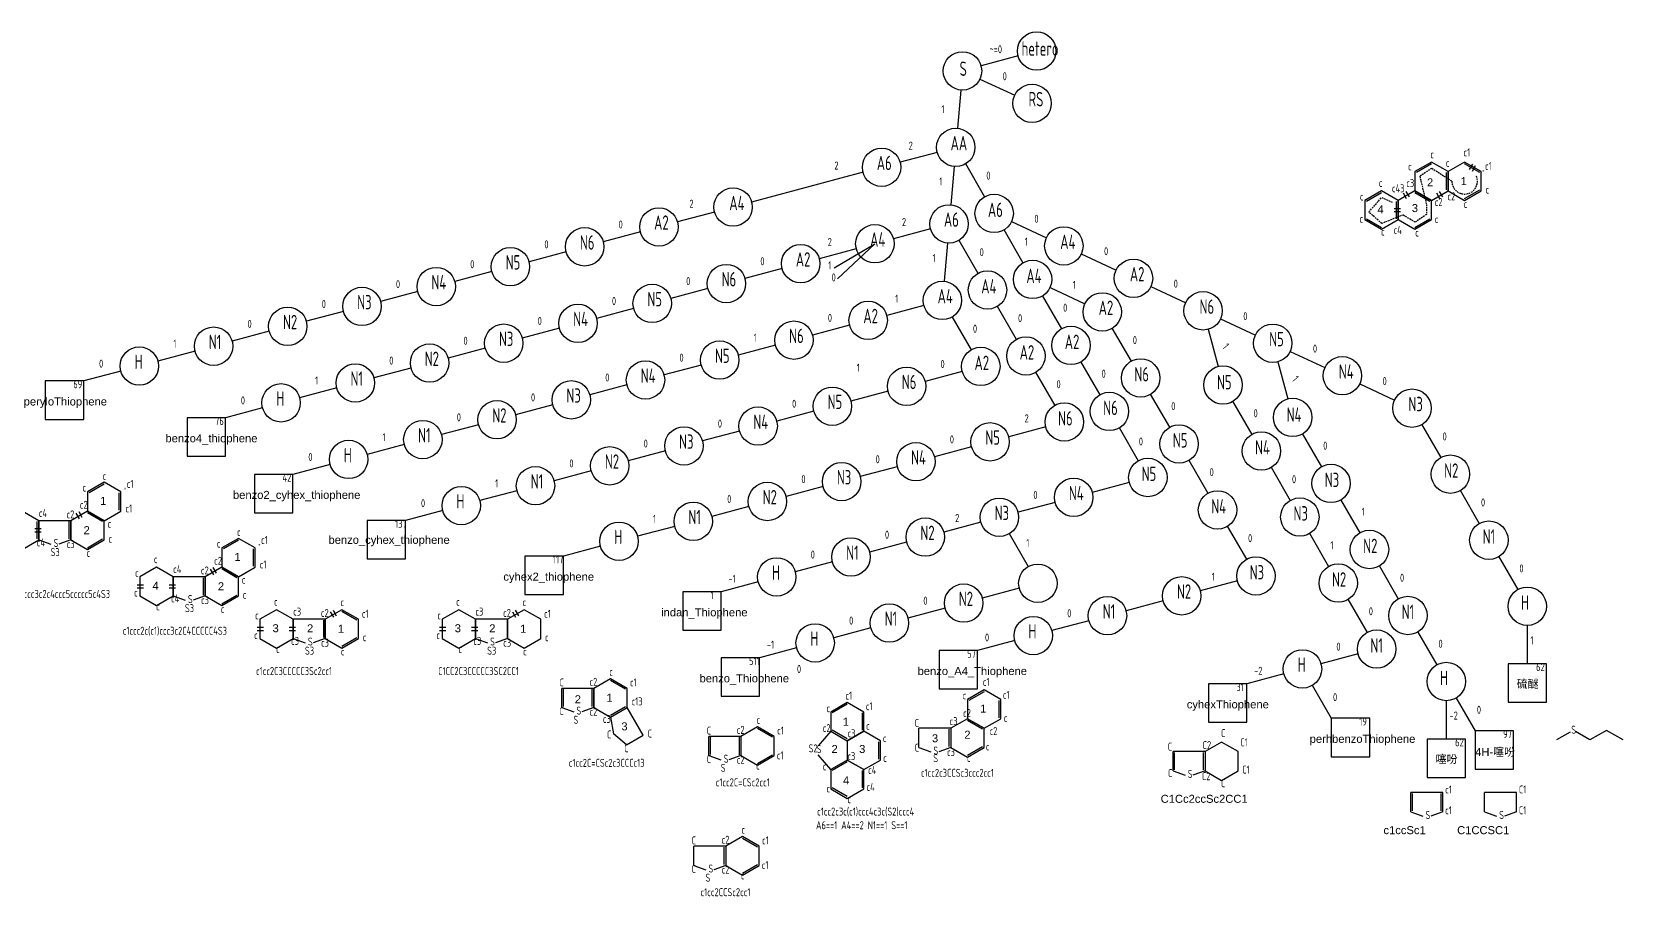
# Model space of a CAD drawing. Header units: millimetres. Extents: x 1948 to 8157, y -969 to 2597.
# Drawn here: x 2551.1 to 3048.2, y 612.3 to 882.4 of the extents above; entities that cross this region are included whole.
import ezdxf

# ---------------------------------------------------------------- set-up
doc = ezdxf.new("R2010")
doc.units = ezdxf.units.MM
doc.linetypes.add('ACAD_ISO07W100', pattern=[3, 0, -3])
doc.linetypes.add('DASHED2', pattern=[9.525, 6.35, -3.175])
for name, color, linetype in [('text', 7, 'ACAD_ISO07W100'), ('打断层', 30, 'Continuous'), ('解构', 10, 'DASHED2')]:
    doc.layers.add(name, color=color, linetype=linetype)
doc.styles.get("Standard").update_dxf_attribs({"font": 'arial.ttf'})
doc.styles.add('text', font='hzs.shx', dxfattribs={"width": 0.75, "bigfont": 'hztx.shx'})

msp = doc.modelspace()

# ---------------------------------------------------------------- linework, layer by layer
for p, q in [((2859.17, 874.83), (2847.58, 871.72)), ((2847.22, 867.63), (2858.1, 862.56)), ((2841.26, 864.19), (2840.22, 852.24)), ((2833.9, 844.71), (2822.31, 841.6)), ((2839.17, 840.28), (2838.13, 828.33)), ((2842.69, 841.22), (2848.69, 830.83)), ((2810.72, 838.49), (2775.94, 829.18)), ((2764.35, 826.07), (2752.76, 822.96)), ((2831.81, 820.8), (2820.22, 817.69)), ((2854.69, 820.59), (2860.69, 810.2)), ((2857.13, 823.09), (2868.01, 818.02)), ((2741.17, 819.86), (2729.58, 816.75)), ((2801.73, 808.66), (2814.42, 816.14)), ((2814.42, 816.14), (2802.71, 805.16)), ((2837.08, 816.37), (2836.03, 804.42)), ((2840.6, 817.31), (2846.6, 806.92)), ((2717.99, 813.65), (2706.4, 810.54)), ((2808.63, 814.58), (2797.03, 811.48)), ((2878.88, 812.95), (2889.76, 807.88)), ((2694.81, 807.44), (2683.21, 804.33)), ((2785.44, 808.37), (2773.85, 805.27)), ((2671.62, 801.22), (2660.03, 798.12)), ((2762.26, 802.16), (2750.67, 799.06)), ((2869.13, 802.47), (2880.01, 797.4)), ((2900.64, 802.81), (2911.51, 797.74)), ((2739.08, 795.95), (2727.49, 792.84)), ((2829.72, 796.89), (2818.12, 793.78)), ((2852.6, 796.68), (2858.6, 786.29)), ((2866.69, 799.96), (2872.69, 789.57)), ((2648.44, 795.01), (2636.85, 791.91)), ((2806.53, 790.68), (2794.94, 787.57)), ((2838.51, 793.4), (2844.51, 783.01)), ((2922.39, 792.67), (2933.26, 787.59)), ((2625.26, 788.8), (2613.67, 785.69)), ((2715.9, 789.74), (2704.31, 786.63)), ((2888.45, 789.82), (2894.45, 779.43)), ((2918.5, 789.41), (2921.61, 777.82)), ((2602.08, 782.59), (2590.49, 779.48)), ((2692.71, 783.53), (2681.12, 780.42)), ((2783.35, 784.46), (2771.76, 781.36)), ((2944.14, 782.52), (2955.01, 777.45)), ((2578.89, 776.38), (2567.3, 773.27)), ((2669.53, 777.31), (2657.94, 774.21)), ((2760.17, 778.25), (2748.58, 775.15)), ((2841.72, 776.26), (2830.12, 773.15)), ((2864.6, 776.05), (2870.6, 765.66)), ((2878.69, 779.34), (2884.69, 768.94)), ((2940.25, 779.26), (2943.36, 767.67)), ((2646.35, 771.1), (2634.76, 768)), ((2736.99, 772.04), (2725.4, 768.94)), ((2965.89, 772.38), (2976.77, 767.31)), ((2713.8, 765.83), (2702.21, 762.72)), ((2818.53, 770.05), (2806.94, 766.94)), ((2900.45, 769.19), (2906.45, 758.8)), ((2926.16, 766.98), (2932.16, 756.59)), ((2623.17, 764.89), (2611.58, 761.79)), ((2795.35, 763.84), (2783.76, 760.73)), ((2690.62, 759.62), (2679.03, 756.51)), ((2772.17, 757.63), (2760.58, 754.52)), ((2867.81, 758.91), (2856.22, 755.81)), ((2890.69, 758.71), (2896.69, 748.32)), ((2947.91, 756.84), (2953.91, 746.45)), ((2985.2, 759.73), (2991.2, 749.34)), ((2667.44, 753.41), (2655.85, 750.3)), ((2748.99, 751.41), (2737.4, 748.31)), ((2844.63, 752.7), (2833.03, 749.6)), ((2644.26, 747.19), (2632.67, 744.09)), ((2644.26, 747.19), (2632.67, 744.09)), ((2821.44, 746.49), (2809.85, 743.38)), ((2912.45, 748.56), (2918.45, 738.17)), ((2938.16, 746.35), (2944.16, 735.96)), ((2725.8, 745.2), (2714.21, 742.1)), ((2893.9, 741.57), (2882.31, 738.46)), ((2702.62, 738.99), (2691.03, 735.88)), ((2798.26, 740.28), (2786.67, 737.17)), ((2959.91, 736.21), (2965.91, 725.82)), ((2997.2, 739.11), (3003.2, 728.71)), ((2679.44, 732.78), (2667.85, 729.67)), ((2679.44, 732.78), (2667.85, 729.67)), ((2775.08, 734.07), (2763.49, 730.96)), ((2870.72, 735.35), (2859.13, 732.25)), ((2563.31, 729.61), (2553.31, 729.61)), ((2751.9, 727.85), (2740.31, 724.75)), ((2847.53, 729.14), (2835.94, 726.04)), ((2924.45, 727.94), (2930.45, 717.54)), ((2950.16, 725.72), (2956.16, 715.33)), ((2553.31, 723.61), (2557.07, 722.24)), ((2563.31, 723.61), (2559.55, 722.24)), ((2728.71, 721.64), (2717.12, 718.54)), ((2728.71, 721.64), (2717.12, 718.54)), ((2824.35, 722.93), (2812.76, 719.83)), ((2856.33, 725.66), (2862.33, 715.26)), ((2801.17, 716.72), (2789.58, 713.61)), ((3009.2, 718.48), (3015.2, 708.09)), ((2605.26, 712.09), (2595.26, 712.09)), ((2927.65, 710.8), (2916.06, 707.69)), ((2927.65, 710.8), (2916.06, 707.69)), ((2971.91, 715.58), (2977.91, 705.19)), ((2595.26, 706.09), (2599.02, 704.73)), ((2605.26, 706.09), (2601.5, 704.73)), ((2777.99, 710.51), (2766.4, 707.4)), ((2777.99, 710.51), (2766.4, 707.4)), ((2859.53, 708.51), (2847.94, 705.41)), ((2859.53, 708.51), (2847.94, 705.41)), ((2836.35, 702.3), (2824.76, 699.2)), ((2904.47, 704.58), (2892.88, 701.48)), ((2962.16, 705.1), (2968.16, 694.7)), ((2642.76, 698.81), (2632.76, 698.81)), ((2699.66, 698.81), (2689.66, 698.81)), ((2813.17, 696.09), (2801.58, 692.99)), ((2881.29, 698.37), (2869.7, 695.27)), ((3018.2, 696.89), (3018.2, 684.89)), ((2632.76, 692.81), (2636.52, 691.44)), ((2642.76, 692.81), (2639, 691.44)), ((2689.66, 692.81), (2693.42, 691.44)), ((2699.66, 692.81), (2695.9, 691.44)), ((2858.1, 692.16), (2846.51, 689.05)), ((2858.1, 692.16), (2846.51, 689.05)), ((2983.91, 694.95), (2989.91, 684.56)), ((2789.99, 689.88), (2778.4, 686.77)), ((2789.99, 689.88), (2778.4, 686.77)), ((2965.36, 687.96), (2953.77, 684.85)), ((2942.18, 681.74), (2930.59, 678.64)), ((2942.18, 681.74), (2930.59, 678.64)), ((2726.62, 677.23), (2716.62, 677.23)), ((2950.98, 678.26), (2956.98, 667.86)), ((2716.62, 671.23), (2720.38, 669.87)), ((2726.62, 671.23), (2722.86, 669.87)), ((2742.01, 662.57), (2737.01, 671.23)), ((2992.91, 673.37), (2992.91, 661.37)), ((2995.91, 674.33), (3001.91, 663.93)), ((2731.81, 668.23), (2732.74, 662.99)), ((2736.81, 659.57), (2732.74, 662.99)), ((2736.81, 659.57), (2742.01, 662.57)), ((2772.61, 662.2), (2762.61, 662.2)), ((2838.13, 664.74), (2828.13, 664.74)), ((3031.59, 663.53), (3027.37, 661.09)), ((3037.76, 661.09), (3033.23, 663.71)), ((3042.96, 664.09), (3037.76, 661.09)), ((3048.15, 661.09), (3042.96, 664.09)), ((2762.61, 656.2), (2766.36, 654.84)), ((2772.61, 656.2), (2768.85, 654.84)), ((2828.13, 658.74), (2831.89, 657.37)), ((2838.13, 658.74), (2834.37, 657.37)), ((2917.55, 657.45), (2907.55, 657.45)), ((2907.55, 651.45), (2911.31, 650.08)), ((2917.55, 651.45), (2913.79, 650.08)), ((2991.82, 644.63), (2981.82, 644.63)), ((3014.83, 644.63), (3004.83, 644.63)), ((2981.82, 638.63), (2985.58, 637.26)), ((2991.82, 638.63), (2988.06, 637.26)), ((3004.83, 638.63), (3008.59, 637.26)), ((3014.83, 638.63), (3011.07, 637.26))]:
    msp.add_line(p, q)
at = {"color": 1}
for p, q in [((2800.62, 663.82), (2796.76, 659.22)), ((2800.62, 651.82), (2796.76, 656.41))]:
    msp.add_line(p, q, dxfattribs=at)
at = {"color": 2}
for p, q in [((2767.87, 627.88), (2757.87, 627.88)), ((2757.87, 621.88), (2761.63, 620.52)), ((2767.87, 621.88), (2764.11, 620.52))]:
    msp.add_line(p, q, dxfattribs=at)
for points in [[(2983.05, 838.69), (2983.05, 832.69), (2988.24, 829.69), (2993.44, 832.69), (2993.44, 838.69), (2988.24, 841.69)], [(2993.44, 838.69), (2993.44, 832.69), (2998.63, 829.69), (3003.83, 832.69), (3003.83, 838.69), (2998.63, 841.69)], [(2967.46, 829.69), (2967.46, 823.69), (2972.65, 820.69), (2977.85, 823.69), (2977.85, 829.69), (2972.65, 832.69)], [(2977.85, 829.69), (2977.85, 823.69), (2983.05, 820.69), (2988.24, 823.69), (2988.24, 829.69), (2983.05, 832.69)], [(2555.3, 773.27), (2555.3, 761.27), (2567.3, 761.27), (2567.3, 773.27)], [(2599.58, 761.79), (2599.58, 749.79), (2611.58, 749.79), (2611.58, 761.79)], [(2568.51, 738.61), (2568.51, 732.61), (2573.7, 729.61), (2578.9, 732.61), (2578.9, 738.61), (2573.7, 741.61)], [(2620.67, 744.09), (2620.67, 732.09), (2632.67, 732.09), (2632.67, 744.09)], [(2542.92, 729.61), (2542.92, 723.61), (2548.11, 720.61), (2553.31, 723.61), (2553.31, 729.61), (2548.11, 732.61)], [(2563.31, 729.61), (2563.31, 723.61), (2568.51, 720.61), (2573.7, 723.61), (2573.7, 729.61), (2568.51, 732.61)], [(2655.85, 729.67), (2655.85, 717.67), (2667.85, 717.67), (2667.85, 729.67)], [(2610.46, 721.09), (2610.46, 715.09), (2615.65, 712.09), (2620.85, 715.09), (2620.85, 721.09), (2615.65, 724.09)], [(2705.12, 718.54), (2705.12, 706.54), (2717.12, 706.54), (2717.12, 718.54)], [(2584.87, 712.09), (2584.87, 706.09), (2590.06, 703.09), (2595.26, 706.09), (2595.26, 712.09), (2590.06, 715.09)], [(2605.26, 712.09), (2605.26, 706.09), (2610.46, 703.09), (2615.65, 706.09), (2615.65, 712.09), (2610.46, 715.09)], [(2754.4, 707.4), (2754.4, 695.4), (2766.4, 695.4), (2766.4, 707.4)], [(2622.37, 698.81), (2622.37, 692.81), (2627.56, 689.81), (2632.76, 692.81), (2632.76, 698.81), (2627.56, 701.81)], [(2642.76, 698.81), (2642.76, 692.81), (2647.96, 689.81), (2653.15, 692.81), (2653.15, 698.81), (2647.96, 701.81)], [(2679.27, 698.81), (2679.27, 692.81), (2684.46, 689.81), (2689.66, 692.81), (2689.66, 698.81), (2684.46, 701.81)], [(2699.66, 698.81), (2699.66, 692.81), (2704.86, 689.81), (2710.05, 692.81), (2710.05, 698.81), (2704.86, 701.81)], [(2766.4, 686.77), (2766.4, 674.77), (2778.4, 674.77), (2778.4, 686.77)], [(2834.51, 689.05), (2834.51, 677.05), (2846.51, 677.05), (2846.51, 689.05)], [(3012.2, 684.89), (3012.2, 672.89), (3024.2, 672.89), (3024.2, 684.89)], [(2726.62, 677.23), (2726.62, 671.23), (2731.81, 668.23), (2737.01, 671.23), (2737.01, 677.23), (2731.81, 680.23)], [(2843.32, 673.74), (2843.32, 667.74), (2848.52, 664.74), (2853.72, 667.74), (2853.72, 673.74), (2848.52, 676.74)], [(2918.59, 678.64), (2918.59, 666.64), (2930.59, 666.64), (2930.59, 678.64)], [(2838.13, 664.74), (2838.13, 658.74), (2843.32, 655.74), (2848.52, 658.74), (2848.52, 664.74), (2843.32, 667.74)], [(2956.98, 667.86), (2956.98, 655.86), (2968.98, 655.86), (2968.98, 667.86)], [(2772.61, 662.2), (2772.61, 656.2), (2777.8, 653.2), (2783, 656.2), (2783, 662.2), (2777.8, 665.2)], [(2986.91, 661.37), (2986.91, 649.37), (2998.91, 649.37), (2998.91, 661.37)], [(3001.91, 663.93), (3001.91, 651.93), (3013.91, 651.93), (3013.91, 663.93)], [(2917.55, 657.45), (2917.55, 651.45), (2922.74, 648.45), (2927.94, 651.45), (2927.94, 657.45), (2922.74, 660.45)]]:
    msp.add_lwpolyline(points, close=True)
for points in [[(2988.24, 841.11), (2983.55, 838.4)], [(3003.33, 838.4), (2998.63, 841.11)], [(2992.94, 832.97), (2992.94, 838.4)], [(2972.65, 832.11), (2967.96, 829.4)], [(2987.74, 829.4), (2983.05, 832.11)], [(2998.63, 830.26), (3003.33, 832.97)], [(2977.35, 823.97), (2977.35, 829.4)], [(2967.96, 823.97), (2972.65, 821.26)], [(2983.05, 821.26), (2987.74, 823.97)], [(2573.7, 741.03), (2569.01, 738.32)], [(2578.4, 732.9), (2578.4, 738.32)], [(2573.2, 729.32), (2568.51, 732.03)], [(2552.81, 723.9), (2552.81, 729.32)], [(2553.31, 729.61), (2553.31, 723.61)], [(2562.81, 723.9), (2562.81, 729.32)], [(2563.31, 723.61), (2563.31, 729.61)], [(2568.51, 721.18), (2573.2, 723.9)], [(2615.65, 723.52), (2610.96, 720.81)], [(2620.35, 715.38), (2620.35, 720.81)], [(2595.26, 712.09), (2595.26, 706.09)], [(2604.76, 706.38), (2604.76, 711.81)], [(2605.26, 706.09), (2605.26, 712.09)], [(2615.15, 711.81), (2610.46, 714.52)], [(2610.46, 703.67), (2615.15, 706.38)], [(2652.65, 698.52), (2647.96, 701.24)], [(2632.76, 698.81), (2632.76, 692.81)], [(2642.26, 693.1), (2642.26, 698.52)], [(2642.76, 692.81), (2642.76, 698.81)], [(2689.66, 698.81), (2689.66, 692.81)], [(2699.66, 692.81), (2699.66, 698.81)], [(2647.96, 690.39), (2652.65, 693.1)], [(2716.62, 671.28), (2716.62, 677.23)], [(2717.12, 671.52), (2717.12, 676.95)], [(2726.12, 671.52), (2726.12, 676.95)], [(2726.62, 671.23), (2726.62, 677.23)], [(2736.51, 676.95), (2731.81, 679.66)], [(2737.01, 671.28), (2737.01, 677.23)], [(2848.52, 676.16), (2843.82, 673.45)], [(2731.81, 668.81), (2736.51, 671.52)], [(2853.22, 668.02), (2853.22, 673.45)], [(2848.02, 664.45), (2843.32, 667.16)], [(2762.61, 656.25), (2762.61, 662.2)], [(2763.11, 656.53), (2763.11, 661.96)], [(2772.11, 656.49), (2772.11, 661.92)], [(2782.5, 661.92), (2777.8, 664.63)], [(2828.13, 658.78), (2828.13, 664.74)], [(2837.63, 659.02), (2837.63, 664.45)], [(2777.8, 653.78), (2782.5, 656.49)], [(2843.32, 656.31), (2848.02, 659.02)], [(2907.55, 651.49), (2907.55, 657.45)], [(2908.05, 651.74), (2908.05, 657.16)], [(2917.05, 651.74), (2917.05, 657.16)], [(2981.82, 638.67), (2981.82, 644.63)], [(2982.32, 638.92), (2982.32, 644.34)], [(2991.32, 638.92), (2991.32, 644.34)], [(2991.82, 638.67), (2991.82, 644.63)], [(3004.83, 638.67), (3004.83, 644.63)], [(3014.83, 638.67), (3014.83, 644.63)]]:
    msp.add_lwpolyline(points)
at = {"color": 1}
for points in [[(2800.62, 669.82), (2800.62, 663.82), (2805.82, 660.82), (2811.01, 663.82), (2811.01, 669.82), (2805.82, 672.82)], [(2805.82, 660.82), (2805.82, 654.82), (2811.01, 651.82), (2816.21, 654.82), (2816.21, 660.82), (2811.01, 663.82)], [(2800.62, 651.82), (2800.62, 645.82), (2805.82, 642.82), (2811.01, 645.82), (2811.01, 651.82), (2805.82, 654.82)]]:
    msp.add_lwpolyline(points, close=True, dxfattribs=at)
for points in [[(2805.82, 672.24), (2801.12, 669.53)], [(2810.51, 664.11), (2810.51, 669.53)], [(2805.82, 661.4), (2801.12, 664.11)], [(2815.71, 655.11), (2815.71, 660.53)], [(2805.82, 654.24), (2801.12, 651.53)], [(2810.51, 646.11), (2810.51, 651.53)], [(2805.82, 643.4), (2801.12, 646.11)]]:
    msp.add_lwpolyline(points, dxfattribs=at)
at = {"color": 2}
for points in [[(2757.87, 621.93), (2757.87, 627.88)], [(2767.37, 622.17), (2767.37, 627.6)], [(2777.76, 627.6), (2773.06, 630.31)], [(2773.06, 619.46), (2777.76, 622.17)]]:
    msp.add_lwpolyline(points, dxfattribs=at)
msp.add_lwpolyline([(2767.87, 627.88), (2767.87, 621.88), (2773.06, 618.88), (2778.26, 621.88), (2778.26, 627.88), (2773.06, 630.88)], close=True, dxfattribs=at)
for centre in [(2864.97, 876.38), (2841.79, 870.17), (2863.54, 860.02), (2839.69, 846.26), (2816.51, 840.05), (2770.15, 827.62), (2851.69, 825.63), (2746.97, 821.41), (2837.6, 822.35), (2723.78, 815.2), (2814.42, 816.14), (2873.45, 815.49), (2791.24, 809.93), (2700.6, 808.99), (2863.69, 805), (2895.2, 805.34), (2677.42, 802.78), (2768.06, 803.71), (2849.6, 801.72), (2654.24, 796.56), (2744.87, 797.5), (2835.51, 798.44), (2835.51, 798.44), (2885.45, 794.86), (2916.95, 795.2), (2631.05, 790.35), (2721.69, 791.29), (2812.33, 792.23), (2698.51, 785.08), (2789.15, 786.02), (2875.69, 784.37), (2938.7, 785.06), (2607.87, 784.14), (2765.96, 779.81), (2861.6, 781.09), (2584.69, 777.93), (2675.33, 778.87), (2847.51, 777.81), (2960.45, 774.92), (2652.15, 772.66), (2742.78, 773.59), (2824.33, 771.6), (2897.45, 774.23), (2923.16, 772.02), (2628.96, 766.44), (2719.6, 767.38), (2801.15, 765.39), (2982.2, 764.77), (2696.42, 761.17), (2873.6, 760.47), (2887.69, 763.75), (2944.91, 761.88), (2673.24, 754.96), (2777.96, 759.18), (2754.78, 752.97), (2850.42, 754.25), (2909.45, 753.6), (2935.16, 751.39), (2650.05, 748.75), (2731.6, 746.75), (2827.24, 748.04), (2708.42, 740.54), (2804.06, 741.83), (2899.69, 743.12), (2956.91, 741.25), (2994.2, 744.15), (2780.87, 735.62), (2876.51, 736.91), (2685.24, 734.33), (2853.33, 730.7), (2921.45, 732.98), (2947.16, 730.76), (2757.69, 729.41), (2734.51, 723.2), (2830.15, 724.48), (2968.91, 720.62), (3006.2, 723.52), (2806.97, 718.27), (2783.78, 712.06), (2865.33, 710.07), (2933.45, 712.35), (2959.16, 710.14), (2910.26, 706.14), (2842.15, 703.86), (2887.08, 699.93), (2980.91, 699.99), (3018.2, 702.89), (2818.97, 697.64), (2795.78, 691.43), (2863.9, 693.71), (2971.16, 689.51), (2947.98, 683.3), (2992.91, 679.37)]:
    msp.add_circle(centre, 6)
at = {"layer": '打断层'}
for p, q in [((3000.2, 839.34), (3001.2, 841.07)), ((3001.06, 838.84), (3002.06, 840.57)), ((2979.41, 832.03), (2980.41, 830.3)), ((2980.28, 832.53), (2981.28, 830.8)), ((2989.8, 832.03), (2990.8, 830.3)), ((2990.67, 832.53), (2991.67, 830.8)), ((2976.6, 827.21), (2978.6, 827.21)), ((2976.6, 826.21), (2978.6, 826.21)), ((2564.87, 731.95), (2565.87, 730.22)), ((2565.74, 732.45), (2566.74, 730.72)), ((2552.06, 727.13), (2554.06, 727.13)), ((2552.06, 726.13), (2554.06, 726.13)), ((2606.82, 714.44), (2607.82, 712.71)), ((2607.69, 714.94), (2608.69, 713.21)), ((2584.01, 709.62), (2586.01, 709.62)), ((2584.01, 708.62), (2586.01, 708.62)), ((2594.01, 709.62), (2596.01, 709.62)), ((2594.01, 708.62), (2596.01, 708.62)), ((2644.32, 701.16), (2645.32, 699.43)), ((2645.19, 701.66), (2646.19, 699.93)), ((2701.22, 701.16), (2702.22, 699.43)), ((2702.09, 701.66), (2703.09, 699.93)), ((2621.51, 696.34), (2623.51, 696.34)), ((2631.51, 696.34), (2633.51, 696.34)), ((2678.41, 696.34), (2680.41, 696.34)), ((2688.41, 696.34), (2690.41, 696.34)), ((2621.51, 695.34), (2623.51, 695.34)), ((2631.51, 695.34), (2633.51, 695.34)), ((2678.41, 695.34), (2680.41, 695.34)), ((2688.41, 695.34), (2690.41, 695.34))]:
    msp.add_line(p, q, dxfattribs=at)
at = {"layer": '解构', "ltscale": 0.08}
for p, q in [((2988.3, 839.7), (2984.61, 837.25)), ((2984.61, 837.25), (2985.68, 832.8)), ((2994.63, 835.69), (2988.3, 839.7)), ((2968.71, 826.09), (2972.73, 830.61)), ((2972.73, 830.61), (2976.07, 829.16)), ((2985.68, 832.8), (2986.7, 828.46)), ((2972.76, 822.49), (2968.71, 826.09)), ((2979.39, 825.13), (2972.76, 822.49)), ((2983.2, 822.88), (2979.39, 825.13)), ((2986.7, 825.33), (2983.2, 822.88)), ((2986.7, 828.46), (2986.7, 825.33))]:
    msp.add_line(p, q, dxfattribs=at)
msp.add_arc((2998.63, 835.69), 4, 180, 27.4939, dxfattribs=at)

# ---------------------------------------------------------------- texts
at = {"color": 1}
for s, p in [('1', (2847.31, 669.64)), ('1', (2804.38, 665.55)), ('3', (2832.24, 660.37)), ('2', (2842.37, 661.49)), ('2', (2800.88, 657.03)), ('3', (2809.51, 657.03)), ('4', (2804.46, 647.22))]:
    msp.add_text(s, height=2.5, dxfattribs=at).set_placement(p)
at = {"color": 1, "style": 'text', "width": 0.75}
msp.add_text('S', height=2.5, rotation=360, dxfattribs=at).set_placement((2796.24, 657))
at = {"layer": 'text', "style": 'text', "width": 0.75}
for s, height, p in [('~=0', 2.5, (2850.24, 875.68)), ('hetero', 4.5, (2860.23, 874.89)), ('S', 4.5, (2840.89, 868.6)), ('0', 2.5, (2854.34, 867.24)), ('RS', 4.5, (2862.42, 859.07)), ('1', 2.5, (2835.21, 856.94)), ('2', 2.5, (2824.96, 845.56)), ('AA', 4.5, (2838.08, 845.36)), ('c1', 2.5, (2998.28, 843.47)), ('2', 2.5, (2801.78, 839.35)), ('A6', 4.5, (2815.02, 839.14)), ('c', 2.5, (2980.98, 839.04)), ('c', 2.5, (2987.93, 842.85)), ('c', 2.5, (2992.77, 840.17)), ('c1', 2.5, (3005, 839.17)), ('1', 2.5, (2834.54, 834.36)), ('0', 2.5, (2849.23, 836.18)), ('c', 2.5, (2971.83, 833.92)), ('c3', 2.5, (2980.41, 833.88)), ('A4', 4.5, (2768.96, 826.64)), ('c', 2.5, (2965.93, 829.66)), ('c43', 2.5, (2975.92, 832.23)), ('c2', 2.5, (2989.3, 827.94)), ('c2', 2.5, (2993.29, 829.72)), ('c', 2.5, (3005.16, 831.82)), ('2', 2.5, (2756.5, 827.42)), ('A6', 4.5, (2835.99, 821.45)), ('A6', 4.5, (2849.74, 824.51)), ('0', 2.5, (2864.25, 822.71)), ('c', 2.5, (2998.33, 827.36)), ('0', 2.5, (2734.38, 820.92)), ('A2', 4.5, (2745.47, 820.51)), ('2', 2.5, (2822.87, 821.66)), ('c', 2.5, (2965.8, 822.72)), ('c', 2.5, (2972.52, 818.7)), ('c4', 2.5, (2976.44, 819.2)), ('c', 2.5, (2983.2, 818.39)), ('c', 2.5, (2989.3, 822.59)), ('0', 2.5, (2711.2, 814.71)), ('N6', 4.5, (2722.29, 814.3)), ('2', 2.5, (2799.69, 815.44)), ('A4', 4.5, (2812.93, 815.23)), ('1', 2.5, (2861.23, 815.55)), ('A4', 4.5, (2872.33, 814.53)), ('0', 2.5, (2688.02, 808.5)), ('N5', 4.5, (2699.11, 808.09)), ('0', 2.5, (2778.65, 809.43)), ('A2', 4.5, (2789.74, 809.02)), ('1', 2.5, (2799.86, 808.16)), ('1', 2.5, (2832.45, 810.45)), ('0', 2.5, (2847.14, 812.27)), ('0', 2.5, (2886, 812.56)), ('N4', 4.5, (2675.92, 801.87)), ('0', 2.5, (2755.47, 803.22)), ('N6', 4.5, (2766.56, 802.81)), ('0', 2.5, (2800.91, 804.38)), ('A4', 4.5, (2861.74, 803.88)), ('A2', 4.5, (2894.08, 804.39)), ('0', 2.5, (2664.83, 802.28)), ('N5', 4.5, (2743.38, 796.6)), ('1', 2.5, (2820.78, 797.75)), ('A4', 4.5, (2834.02, 797.54)), ('A4', 4.5, (2847.65, 800.6)), ('1', 2.5, (2876.25, 802.08)), ('0', 2.5, (2907.75, 802.42)), ('0', 2.5, (2641.65, 796.07)), ('N3', 4.5, (2652.74, 795.66)), ('0', 2.5, (2732.29, 797.01)), ('A2', 4.5, (2810.83, 791.33)), ('0', 2.5, (2873.23, 794.92)), ('A2', 4.5, (2884.33, 793.9)), ('N6', 4.5, (2915.84, 794.25)), ('0', 2.5, (2618.47, 789.86)), ('N2', 4.5, (2629.56, 789.45)), ('0', 2.5, (2709.11, 790.8)), ('N4', 4.5, (2720.2, 790.39)), ('0', 2.5, (2799.74, 791.74)), ('0', 2.5, (2845.05, 788.36)), ('0', 2.5, (2859.14, 791.64)), ('0', 2.5, (2929.5, 792.28)), ('1', 2.5, (2595.29, 783.65)), ('N1', 4.5, (2606.38, 783.24)), ('0', 2.5, (2685.92, 784.59)), ('N3', 4.5, (2697.01, 784.18)), ('1', 2.5, (2776.56, 785.53)), ('N6', 4.5, (2787.65, 785.11)), ('A2', 4.5, (2873.74, 783.25)), ('0', 2.5, (2894.98, 784.78)), ('N5', 4.5, (2937.59, 784.1)), ('H', 4.5, (2583.19, 777.03)), ('0', 2.5, (2662.74, 778.38)), ('N2', 4.5, (2673.83, 777.96)), ('0', 2.5, (2753.38, 779.31)), ('N5', 4.5, (2764.47, 778.9)), ('A2', 4.5, (2845.55, 776.69)), ('A2', 4.5, (2859.65, 779.97)), ('0', 2.5, (2951.25, 782.14)), ('0', 2.5, (2572.1, 777.44)), ('N1', 4.5, (2650.65, 771.75)), ('0', 2.5, (2730.2, 773.1)), ('N4', 4.5, (2741.29, 772.69)), ('1', 2.5, (2808.74, 776.15)), ('0', 2.5, (2834.92, 777.32)), ('0', 2.5, (2885.23, 774.3)), ('N6', 4.5, (2895.49, 773.11)), ('N4', 4.5, (2959.34, 773.96)), ('69', 2.5, (2564.06, 771)), ('1', 2.5, (2639.56, 772.16)), ('N3', 4.5, (2718.1, 766.48)), ('N6', 4.5, (2822.83, 770.7)), ('0', 2.5, (2871.14, 771.02)), ('N5', 4.5, (2921.28, 770.64)), ('0', 2.5, (2973, 771.99)), ('0', 2.5, (2616.38, 765.95)), ('H', 4.5, (2627.47, 765.54)), ('0', 2.5, (2707.01, 766.89)), ('0', 2.5, (2788.56, 764.9)), ('N5', 4.5, (2799.65, 764.49)), ('N6', 4.5, (2885.74, 762.62)), ('0', 2.5, (2906.98, 764.15)), ('N3', 4.5, (2981.09, 763.82)), ('76', 2.5, (2608.33, 759.52)), ('0', 2.5, (2683.83, 760.68)), ('N2', 4.5, (2694.92, 760.27)), ('0', 2.5, (2765.38, 758.69)), ('N4', 4.5, (2776.47, 758.28)), ('2', 2.5, (2861.19, 760.34)), ('N6', 4.5, (2871.65, 759.34)), ('0', 2.5, (2932.7, 761.94)), ('N4', 4.5, (2943.03, 760.5)), ('1', 2.5, (2660.65, 754.47)), ('N1', 4.5, (2671.74, 754.06)), ('N3', 4.5, (2753.29, 752.06)), ('0', 2.5, (2837.83, 753.76)), ('N5', 4.5, (2848.93, 753.35)), ('0', 2.5, (2896.86, 753.11)), ('N5', 4.5, (2907.49, 752.48)), ('0', 2.5, (2991.74, 754.69)), ('0', 2.5, (2637.47, 748.26)), ('H', 4.5, (2648.56, 747.84)), ('0', 2.5, (2742.2, 752.47)), ('N4', 4.5, (2825.74, 747.14)), ('N4', 4.5, (2933.2, 750.27)), ('0', 2.5, (2954.45, 751.8)), ('0', 2.5, (2719.01, 746.26)), ('N2', 4.5, (2730.1, 745.85)), ('0', 2.5, (2814.65, 747.55)), ('N5', 4.5, (2897.74, 742)), ('0', 2.5, (2918.98, 743.53)), ('N2', 4.5, (2992.25, 743.02)), ('c', 2.5, (2573.22, 742.33)), ('c1', 2.5, (2580.76, 739.85)), ('42', 2.5, (2629.42, 741.82)), ('1', 2.5, (2695.83, 740.05)), ('N1', 4.5, (2706.92, 739.64)), ('0', 2.5, (2791.47, 741.34)), ('N3', 4.5, (2802.56, 740.93)), ('0', 2.5, (2944.7, 741.31)), ('N3', 4.5, (2954.95, 740.13)), ('c2', 2.5, (2566.11, 733.34)), ('c', 2.5, (2566.95, 738.71)), ('0', 2.5, (2672.65, 733.84)), ('H', 4.5, (2683.74, 733.43)), ('0', 2.5, (2768.29, 735.13)), ('N2', 4.5, (2779.38, 734.72)), ('0', 2.5, (2863.93, 736.42)), ('N4', 4.5, (2875.02, 736)), ('N4', 4.5, (2919.49, 731.85)), ('0', 2.5, (3003.74, 734.07)), ('c4', 2.5, (2553.3, 730.75)), ('c2', 2.5, (2561.96, 730.34)), ('c1', 2.5, (2580.35, 732.18)), ('1', 2.5, (2745.11, 728.92)), ('N1', 4.5, (2756.2, 728.5)), ('2', 2.5, (2839.5, 729.18)), ('N3', 4.5, (2851.83, 729.79)), ('N3', 4.5, (2945.2, 729.64)), ('1', 2.5, (2966.45, 731.17)), ('c', 2.5, (2574.75, 727.41)), ('c', 2.5, (2615.18, 724.81)), ('137', 2.5, (2664.6, 727.4)), ('H', 4.5, (2733.01, 722.29)), ('0', 2.5, (2817.56, 723.99)), ('N2', 4.5, (2828.65, 723.58)), ('N1', 4.5, (3004.25, 722.4)), ('c4', 2.5, (2552.64, 721.59)), ('S3', 2.5, (2556.97, 718.54)), ('c3', 2.5, (2562, 721.06)), ('c', 2.5, (2575.03, 722.74)), ('c', 2.5, (2608.9, 721.2)), ('c1', 2.5, (2622.71, 722.34)), ('N1', 4.5, (2805.47, 717.37)), ('1', 2.5, (2861.72, 721.4)), ('0', 2.5, (2930.98, 722.9)), ('1', 2.5, (2956.7, 720.69)), ('N2', 4.5, (2966.95, 719.5)), ('c', 2.5, (2568.2, 718.28)), ('c', 2.5, (2589.24, 716.33)), ('c2', 2.5, (2608.06, 715.83)), ('c1', 2.5, (2622.3, 714.67)), ('117', 2.5, (2713.88, 716.27)), ('0', 2.5, (2794.38, 717.78)), ('0', 2.5, (3015.74, 713.44)), ('c', 2.5, (2583.34, 712.07)), ('c4', 2.5, (2595.25, 713.23)), ('c2', 2.5, (2603.91, 712.82)), ('c', 2.5, (2616.7, 709.9)), ('-1', 2.5, (2768.69, 710.23)), ('H', 4.5, (2782.29, 711.16)), ('1', 2.5, (2919.62, 710.83)), ('N3', 4.5, (2931.49, 711.23)), ('N2', 4.5, (2957.2, 709.01)), ('0', 2.5, (2978.45, 710.54)), ('c1ccc2c(c1)ccc3c2c4ccc5ccccc5c4S3', 2.5, (2537.1, 705.46)), ('c', 2.5, (2583.05, 705.9)), ('c4', 2.5, (2594.6, 704.08)), ('c3', 2.5, (2603.95, 703.55)), ('c', 2.5, (2616.98, 705.23)), ('1', 2.5, (2763.15, 705.13)), ('0', 2.5, (2829.56, 703.36)), ('N2', 4.5, (2840.65, 702.95)), ('N2', 4.5, (2908.77, 705.23)), ('H', 4.5, (3016.25, 701.77)), ('c', 2.5, (2589.93, 701.55)), ('S3', 2.5, (2598.92, 701.03)), ('c', 2.5, (2610.15, 700.77)), ('c', 2.5, (2626.74, 703.05)), ('c3', 2.5, (2632.75, 699.95)), ('c2', 2.5, (2641.4, 699.54)), ('c', 2.5, (2647.48, 702.91)), ('c1', 2.5, (2654.2, 699.29)), ('c', 2.5, (2683.65, 703.05)), ('c3', 2.5, (2689.65, 699.95)), ('c2', 2.5, (2698.31, 699.54)), ('c', 2.5, (2704.38, 702.91)), ('c1', 2.5, (2711.1, 699.29)), ('N1', 4.5, (2817.47, 696.74)), ('0', 2.5, (2874.5, 699.43)), ('N1', 4.5, (2885.59, 699.02)), ('0', 2.5, (2968.7, 700.06)), ('N1', 4.5, (2978.95, 698.87)), ('c1ccc2c(c1)ccc3c2C4CCCCC4S3', 2.5, (2579.49, 693.97)), ('c', 2.5, (2620.84, 698.79)), ('c', 2.5, (2677.75, 698.79)), ('0', 2.5, (2806.38, 697.15)), ('H', 4.5, (2862.4, 692.81)), ('c', 2.5, (2620.55, 692.62)), ('c3', 2.5, (2632.09, 690.8)), ('c3', 2.5, (2641.45, 690.26)), ('c', 2.5, (2654.48, 691.95)), ('c', 2.5, (2677.45, 692.62)), ('c3', 2.5, (2689, 690.8)), ('c3', 2.5, (2698.35, 690.26)), ('c', 2.5, (2711.38, 691.95)), ('-1', 2.5, (2780.69, 689.6)), ('H', 4.5, (2794.29, 690.53)), ('0', 2.5, (2848.81, 691.88)), ('0', 2.5, (2958.57, 689.02)), ('N1', 4.5, (2969.2, 688.39)), ('0', 2.5, (2990.45, 689.91)), ('1', 2.5, (3019.18, 690.99)), ('c', 2.5, (2627.43, 688.27)), ('S3', 2.5, (2636.42, 687.75)), ('c', 2.5, (2647.65, 687.49)), ('c', 2.5, (2684.33, 688.27)), ('S3', 2.5, (2693.32, 687.75)), ('c', 2.5, (2704.55, 687.49)), ('511', 2.5, (2775.15, 684.51)), ('57', 2.5, (2843.27, 686.79)), ('H', 4.5, (2946.48, 682.39)), ('c1cc2C3CCCCC3Sc2cc1', 2.5, (2621.13, 681.38)), ('C1CC2C3CCCCC3SC2CC1', 2.5, (2678.03, 681.38)), ('c', 2.5, (2731.47, 681.15)), ('-2', 2.5, (2932.89, 681.46)), ('H', 4.5, (2990.95, 678.24)), ('62', 2.5, (3020.96, 682.62)), ('C', 2.5, (2715.93, 677.81)), ('c2', 2.5, (2725.3, 678.02)), ('c1', 2.5, (2737.93, 677.84)), ('c1', 2.5, (2805.23, 673.7)), ('c1', 2.5, (2848.15, 678)), ('c1', 2.5, (2854.42, 673.96)), ('31', 2.5, (2927.35, 676.37)), ('C', 2.5, (2715.93, 668.85)), ('c2', 2.5, (2725.31, 668.69)), ('c13', 2.5, (2738.44, 671.91)), ('c', 2.5, (2799.3, 669.77)), ('c1', 2.5, (2811.62, 670.4)), ('c', 2.5, (2841.83, 673.77)), ('0', 2.5, (2957.52, 673.22)), ('0', 2.5, (3002.45, 669.29)), ('S', 2.5, (2720.28, 666.17)), ('c3', 2.5, (2729.48, 666.42)), ('c', 2.5, (2777.46, 666.12)), ('c2', 2.5, (2798.15, 663.57)), ('C', 2.5, (2826.86, 665.15)), ('c3', 2.5, (2837.78, 665.72)), ('c2', 2.5, (2841.99, 668.25)), ('c', 2.5, (2854.7, 666.72)), ('19', 2.5, (2965.73, 665.6)), ('-2', 2.5, (2993.89, 667.47)), ('C', 2.5, (2730.76, 661.56)), ('C', 2.5, (2743.44, 661.85)), ('C', 2.5, (2761.92, 662.78)), ('c2', 2.5, (2771.29, 662.99)), ('c1', 2.5, (2783.92, 662.81)), ('c3', 2.5, (2805.89, 661.93)), ('c', 2.5, (2811.69, 664.28)), ('c', 2.5, (2816.94, 660.42)), ('c2', 2.5, (2850.26, 662.65)), ('C', 2.5, (2922.54, 661.99)), ('C1', 2.5, (2928.55, 659.11)), ('62', 2.5, (2995.67, 659.1)), ('97', 2.5, (3010.67, 661.67)), ('C', 2.5, (2736.13, 657.26)), ('C', 2.5, (2761.92, 653.86)), ('c2', 2.5, (2771.29, 653.66)), ('c1', 2.5, (2783.82, 655.05)), ('S2', 2.5, (2793.73, 657.23)), ('c3', 2.5, (2805.82, 654.82)), ('C', 2.5, (2826.86, 657.43)), ('S', 2.5, (2832.66, 654.16)), ('c3', 2.5, (2836.95, 656.05)), ('c', 2.5, (2849.11, 657.81)), ('C', 2.5, (2905.9, 657.76)), ('C2', 2.5, (2916.79, 658.23)), ('c1cc2C=CSc2c3CCCc13', 2.5, (2718.83, 652.7)), ('S', 2.5, (2766.26, 651.14)), ('c', 2.5, (2777.33, 651.84)), ('c', 2.5, (2798.17, 651.61)), ('c4', 2.5, (2812.31, 650.47)), ('c', 2.5, (2817.02, 654.24)), ('c1cc2c3CCSc3ccc2cc1', 2.5, (2828.82, 649.58)), ('c', 2.5, (2843.18, 654.25)), ('C', 2.5, (2906, 649.49)), ('C1', 2.5, (2929.16, 650.59)), ('c1cc2C=CSc2cc1', 2.5, (2764.72, 646.6)), ('c', 2.5, (2799.33, 644.69)), ('c4', 2.5, (2811.8, 645.16)), ('C2', 2.5, (2916.57, 648.53)), ('C', 2.5, (2922.5, 646.32)), ('c1', 2.5, (2992.56, 644.38)), ('C1', 2.5, (3015.57, 644.38)), ('c', 2.5, (2805.82, 641.34)), ('c1cc2c3c(c1)ccc4c3c(S2)ccc4', 2.5, (2796.4, 637.47)), ('c1', 2.5, (2992.56, 637.88)), ('C1', 2.5, (3015.57, 637.88)), ('A6==1 A4==2 N1==1 S==1', 2.5, (2796.04, 633.21))]:
    msp.add_text(s, height=height, dxfattribs=at).set_placement(p)
at = {"layer": 'text'}
for s, height, p in [('2', 2.5, (2986.88, 834.09)), ('1', 2.5, (2997.39, 834.48)), ('*', 1.2, (3004.13, 838.01)), ('4', 2.5, (2971.38, 825.63)), ('3', 2.5, (2982.13, 826.05)), ('1', 2.5, (2572.43, 734.55)), ('*', 1.2, (2579.88, 738.69)), ('2', 2.5, (2567.26, 725.4)), ('*', 1.2, (2621.83, 721.18)), ('1', 2.5, (2614.38, 717.04)), ('4', 2.5, (2588.8, 708.04)), ('2', 2.5, (2609.21, 707.88)), ('3', 2.5, (2626.29, 694.76)), ('2', 2.5, (2637.06, 694.74)), ('1', 2.5, (2646.71, 694.6)), ('3', 2.5, (2683.2, 694.76)), ('2', 2.5, (2693.97, 694.74)), ('1', 2.5, (2703.61, 694.6)), ('硫醚', 2.5, (3014.88, 677.39)), ('2', 2.5, (2720.68, 672.57)), ('1', 2.5, (2730.57, 673.02)), ('3', 2.5, (2735.24, 664.1)), ('噻吩', 2.5, (2989.59, 653.86))]:
    msp.add_text(s, height=height, dxfattribs=at).set_placement(p)
at = {"layer": 'text', "style": 'text', "width": 0.75}
for s, rotation, p in [('1', 310, (2922.78, 783.71)), ('1', 310, (2944.53, 773.56)), ('S', 360, (2557.89, 721.4)), ('S', 360, (2599.84, 703.88)), ('S', 360, (2637.34, 690.6)), ('S', 360, (2694.24, 690.6)), ('S', 360, (2721.2, 669.02)), ('S', 360, (3031.94, 663.05)), ('S', 360, (2767.19, 653.99)), ('S', 360, (2832.71, 656.53)), ('S', 360, (2912.13, 649.24)), ('S', 360, (2986.4, 636.42)), ('S', 360, (3009.42, 636.42))]:
    msp.add_text(s, height=2.5, rotation=rotation, dxfattribs=at).set_placement(p)
at = {"layer": 'text', "color": 1}
for s, p in [('peryloThiophene', (2548.56, 765.61)), ('benzo4_thiophene', (2592.84, 754.12)), ('benzo2_cyhex_thiophene', (2613.93, 736.43)), ('benzo_cyhex_thiophene', (2643.77, 722.38)), ('cyhex2_thiophene', (2698.38, 710.88)), ('indan_Thiophene', (2747.66, 699.74)), ('benzo_Thiophene', (2759.66, 679.11)), ('benzo_A4_Thiophene', (2827.77, 681.39)), ('cyhexThiophene', (2911.85, 670.98)), ('perhbenzoThiophene', (2950.24, 660.2)), ('4H-噻吩', (3001.91, 656.09)), ('C1Cc2ccSc2CC1', (2903.69, 641.46)), ('c1ccSc1', (2973.28, 631.66)), ('C1CCSC1', (2996.29, 631.66))]:
    msp.add_text(s, height=2.5, dxfattribs=at).set_placement(p)
at = {"layer": 'text', "color": 2, "style": 'text', "width": 0.75}
for s, p in [('0', (2790.08, 682.01)), ('c', (2772.72, 631.8)), ('C', (2757.18, 628.46)), ('c2', (2766.55, 628.67)), ('c1', (2779.18, 628.49)), ('C', (2757.18, 619.54)), ('c2', (2766.56, 619.34)), ('c1', (2779.08, 620.73)), ('S', (2761.53, 616.82)), ('c', (2772.59, 617.52)), ('c1cc2CCSc2cc1', (2759.98, 612.28))]:
    msp.add_text(s, height=2.5, dxfattribs=at).set_placement(p)
msp.add_text('S', height=2.5, rotation=360, dxfattribs=at).set_placement((2762.45, 619.67))

doc.saveas('drawing.dxf')
